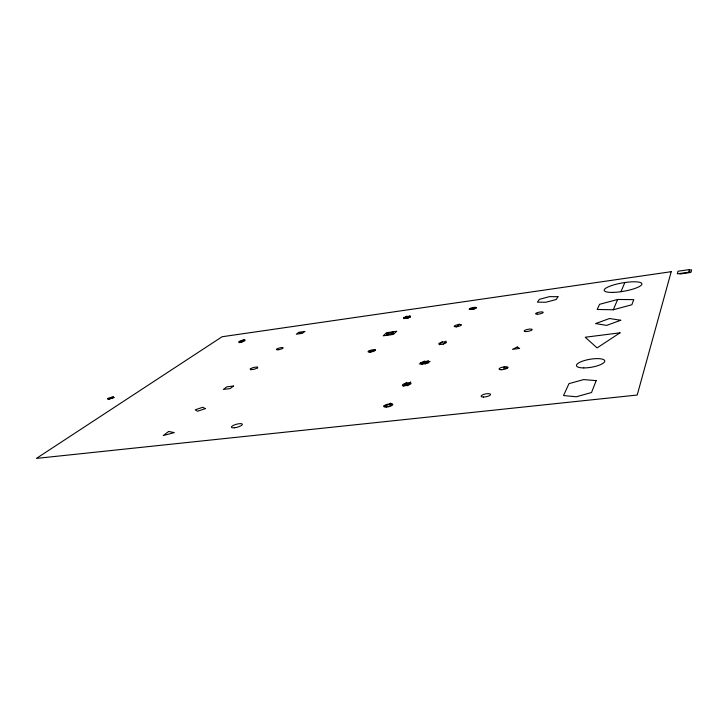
<?xml version="1.0" encoding="UTF-8"?>
<svg xmlns="http://www.w3.org/2000/svg" width="728" height="728" viewBox="0 0 728 728"><rect width="100%" height="100%" fill="white"/><g stroke="black" fill="none" stroke-linecap="round" stroke-linejoin="round"><path stroke-width="1.09" d="M679.925 273.501L679.797 274.028L689.907 272.581L690.017 272.054L677.331 273.837L677.986 271.235L689.398 269.588L688.806 272.481L691.118 272.145L691.6 269.797L689.307 270.124M613.276 309.773L617.653 299.472L633.76 299.627L631.849 304.759L613.276 309.773L597.142 309.473L599.599 304.313L617.653 299.472M620.957 291.701L624.851 282.528M504.395 366.812L503.485 368.213L507.835 367.695M407.243 385.804L410.656 381.854M443.179 344.308L445.918 341.141M389.68 403.849L390.363 403.057M406.115 384.957L407.371 383.529M456.665 326.908L459.15 324.06M425.225 364.018L428.282 360.496M403.112 386.286L406.57 382.346M439.439 344.79L442.205 341.632M421.303 364.51L424.397 360.988M390.281 334.616L392.984 332.032M407.371 318.263L410.055 315.688M370.534 352.061L371.735 350.914L375.375 349.941M386.896 335.08L389.616 332.496M404.122 318.718L406.834 316.143M300.091 333.187C304.868 331.54 296.36 334.179 301.028 332.478M111.138 398.362L112.267 397.634M241.177 340.686L244.708 339.639M239.148 342.688L242.697 341.632M403.749 317.772L410.219 316.853L403.621 317.936M403.594 318.045L409.873 317.108M403.685 318.181L409.291 317.39M476.212 307.88L469.323 309.063M403.831 318.263L408.89 317.545M403.94 318.291L408.681 317.617M404.55 318.364L407.689 317.918M469.36 309.163L475.657 308.272M469.533 309.291L475.184 308.481M469.951 309.391L474.447 308.745M470.807 309.418L473.291 309.063M420.356 362.626L430.111 361.406M419.228 363.909L429.01 362.69M369.287 350.75L371.735 350.914M671.216 271.699L637.209 395.031L36.4 458.413L222.076 336.746L671.216 271.699M596.187 380.617L591.527 392.519L576.294 396.787L563.536 395.541L568.977 383.656L583.601 379.588L596.187 380.617M557.985 296.687L556.228 299.499L545.873 302.257L537.446 302.147L539.357 299.335L549.549 296.633L557.985 296.687M391.637 403.822L389.243 406.579L383.993 405.915L391.637 403.822M396.624 331.313L393.411 334.407L383.246 335.799L386.532 332.705L396.624 331.313M233.506 386.04L230.175 388.588L223.387 389.435L226.754 386.877L233.506 386.04M304.786 331.458L302.32 333.351L296.314 334.207L298.808 332.314L304.786 331.458M168.659 431.467L163.227 435.581L174.265 432.605L168.659 431.467M620.019 332.823L597.069 347.902L585.257 337.237L620.019 332.823M113.313 396.915L109.864 399.108L108.153 399.326L111.602 397.133L113.313 396.915M113.987 397.415L112.849 398.143L107.489 398.817L108.636 398.098L113.987 397.415M517.29 347.001L512.485 349.34L519.646 348.439L517.29 347.001M257.685 367.84L254.29 369.242L250.532 369.733L250.177 368.823L253.571 367.431L257.312 366.939L257.685 367.84M620.747 320.265L606.633 325.407L595.586 323.56L609.564 318.509L620.747 320.265M205.214 408.645L197.561 411.247L195.222 409.819L202.83 407.243L205.214 408.645M240.304 342.142A3.276 0.655 -14.3 0 0 245.118 340.395A3.276 0.655 -14.3 0 0 240.386 340.941A3.276 0.655 -14.3 0 0 240.304 342.142M278.123 349.74A3.494 0.755 -14 0 0 283.156 347.848A3.494 0.755 -14 0 0 278.005 348.421A3.494 0.755 -14 0 0 278.123 349.74M234.38 427.773A5.697 1.547 -15.2 0 0 242.379 424.26A5.697 1.547 -15.2 0 0 233.87 425.143A5.697 1.547 -15.2 0 0 234.38 427.773M369.979 352.125A3.813 0.91 -13 0 0 375.448 350.086A3.813 0.91 -13 0 0 369.769 350.559A3.813 0.91 -13 0 0 369.979 352.125M388.333 334.643A3.631 0.819 -12.7 0 0 393.493 332.751A3.631 0.819 -12.7 0 0 388.024 333.251A3.631 0.819 -12.7 0 0 388.333 334.643M405.269 318.336A3.458 0.746 -12.5 0 0 410.355 316.607A3.458 0.746 -12.5 0 0 405.305 317.008A3.458 0.746 -12.5 0 0 405.269 318.336M386.231 407.089A4.632 1.338 -12.9 0 0 392.811 404.431A4.632 1.338 -12.9 0 0 385.84 404.795A4.632 1.338 -12.9 0 0 386.231 407.089M405.742 384.994A2.193 0.601 -12.6 0 0 408.89 383.783A2.193 0.601 -12.6 0 0 405.605 383.956A2.193 0.601 -12.6 0 0 405.742 384.994M404.577 385.758A4.395 1.201 -12.6 0 0 411.047 383.374A4.395 1.201 -12.6 0 0 404.622 383.611A4.395 1.201 -12.6 0 0 404.577 385.758M422.677 364.018A4.15 1.074 -12.3 0 0 428.737 361.825A4.15 1.074 -12.3 0 0 422.604 362.135A4.15 1.074 -12.3 0 0 422.677 364.018M440.722 344.344A3.94 0.965 -12 0 0 446.428 342.315A3.94 0.965 -12 0 0 440.549 342.67A3.94 0.965 -12 0 0 440.722 344.344M456.092 326.736A3.749 0.874 -11.8 0 0 461.47 324.852A3.749 0.874 -11.8 0 0 455.837 325.252A3.749 0.874 -11.8 0 0 456.092 326.736M471.007 309.409A3.558 0.783 -11.7 0 0 476.303 307.698A3.558 0.783 -11.7 0 0 471.116 308.008A3.558 0.783 -11.7 0 0 471.007 309.409M483.456 397.033A4.823 1.438 -11.3 0 0 490.59 394.485A4.823 1.438 -11.3 0 0 483.492 394.494A4.823 1.438 -11.3 0 0 483.456 397.033M501.31 369.715A4.514 1.247 -11.1 0 0 507.926 367.413A4.514 1.247 -11.1 0 0 501.228 367.531A4.514 1.247 -11.1 0 0 501.31 369.715M526.262 331.549A4.077 1.001 -10.9 0 0 532.159 329.556A4.077 1.001 -10.9 0 0 526.044 329.82A4.077 1.001 -10.9 0 0 526.262 331.549M537.619 314.187A3.877 0.901 -10.8 0 0 543.188 312.33A3.877 0.901 -10.8 0 0 537.346 312.649A3.877 0.901 -10.8 0 0 537.619 314.187M583.82 367.922A14.36 4.05 -9.6 0 0 604.777 360.952A14.36 4.05 -9.6 0 0 583.228 360.915A14.36 4.05 -9.6 0 0 583.82 367.922M613.304 292.383A19.192 4.232 -9.9 0 0 641.932 284.038A19.192 4.232 -9.9 0 0 613.822 284.876A19.192 4.232 -9.9 0 0 613.304 292.383"/></g></svg>
